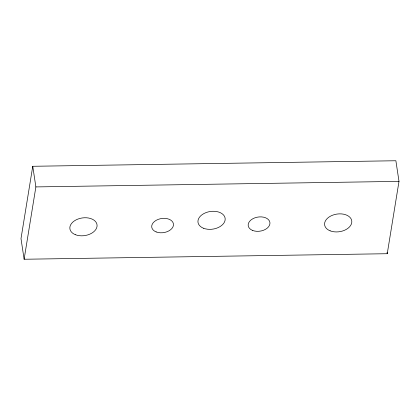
<?xml version="1.0" encoding="UTF-8"?>
<svg xmlns="http://www.w3.org/2000/svg" width="420" height="420" viewBox="0 0 420 420"><rect width="100%" height="100%" fill="white"/><g stroke="black" fill="none" stroke-linecap="round" stroke-linejoin="round"><path stroke-width="0.63" d="M32.755 166.283L21 238.623L24.119 259.25L387.245 253.717L399 181.377L395.881 160.75L32.755 166.283L35.879 186.916L24.119 259.25M35.879 186.916L399 181.377M387.046 252.425L387.245 253.717M252.625 230.449A10.973 7.13 -8.6 0 0 269.903 223.934A10.973 7.13 -8.6 0 0 254.662 217.917A10.973 7.13 -8.6 0 0 252.625 230.449M75.411 234.712A13.718 8.909 -8.6 0 0 97.01 226.569A13.718 8.909 -8.6 0 0 77.957 219.051A13.718 8.909 -8.6 0 0 75.411 234.712M330.141 230.827A13.718 8.909 -8.6 0 0 351.74 222.684A13.718 8.909 -8.6 0 0 332.687 215.166A13.718 8.909 -8.6 0 0 330.141 230.827M203.511 228.249A13.718 8.909 -8.6 0 0 225.109 220.106A13.718 8.909 -8.6 0 0 206.057 212.588A13.718 8.909 -8.6 0 0 203.511 228.249M156.151 231.919A10.973 7.13 -8.6 0 0 173.428 225.404A10.973 7.13 -8.6 0 0 158.188 219.387A10.973 7.13 -8.6 0 0 156.151 231.919"/></g></svg>
